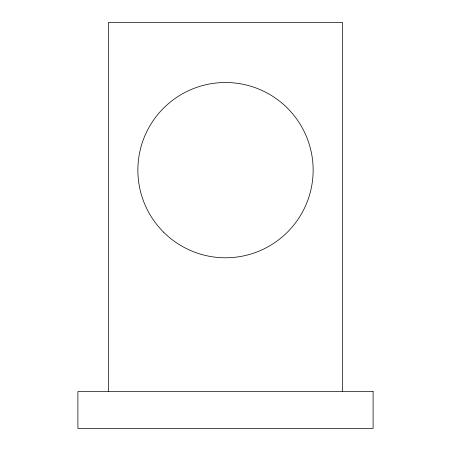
<?xml version="1.0" encoding="UTF-8"?>
<svg xmlns="http://www.w3.org/2000/svg" width="451" height="451" viewBox="0 0 451 451"><rect width="100%" height="100%" fill="white"/><g stroke="black" fill="none" stroke-linecap="round" stroke-linejoin="round"><path stroke-width="0.68" d="M342.659 391.553L342.659 22.55L108.341 22.55L108.341 391.553M373.101 391.553L77.899 391.553L77.899 428.45L373.101 428.45L373.101 391.553M163.533 232.118A87.635 87.635 0 0 0 310.153 192.831A87.635 87.635 0 0 0 202.82 85.498A87.635 87.635 0 0 0 163.533 232.118"/></g></svg>
